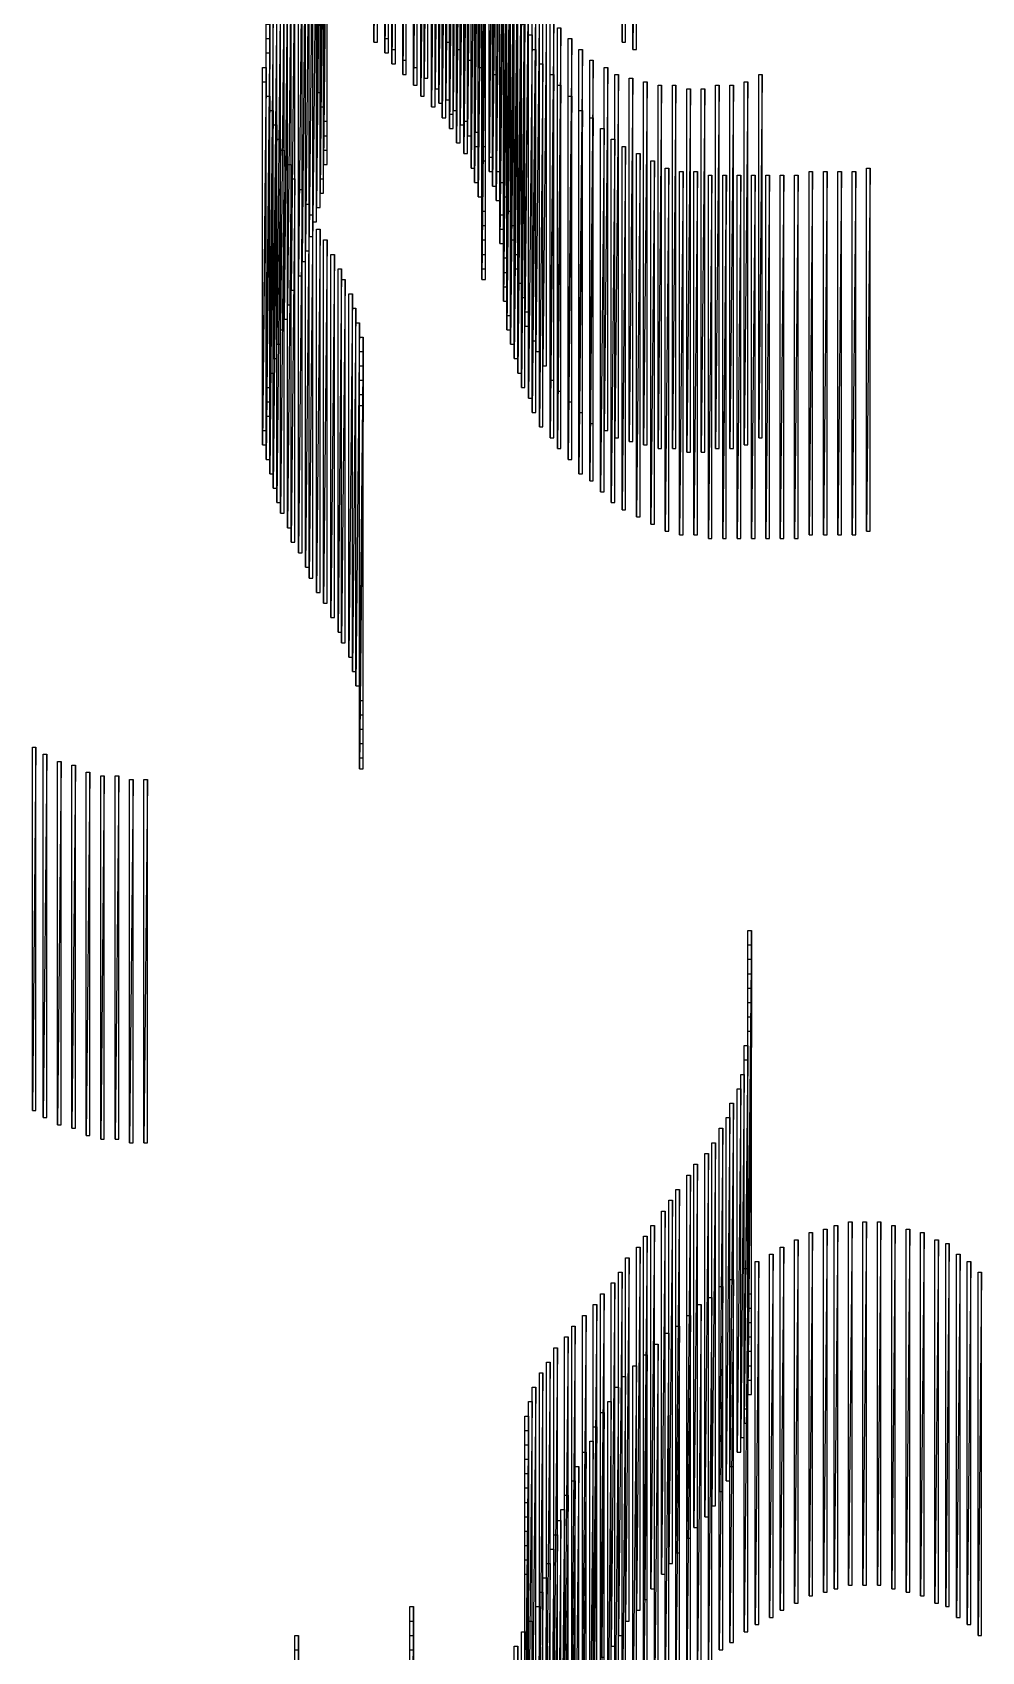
# Model space of a CAD drawing. Header units: metres. Extents: x -172 to 779, y -182 to 937.
# Drawn here: x 515 to 779, y 107.5 to 557.7 of the extents above; entities that cross this region are included whole.
import ezdxf

# ---------------------------------------------------------------- set-up
doc = ezdxf.new("R2010")
doc.units = ezdxf.units.M

msp = doc.modelspace()

# ---------------------------------------------------------------- linework, layer by layer
for points in [[(610, 555), (611, 555), (611, 656), (611.0001, 656.0001, 0.0001)], [(611, 656), (610, 555), (610, 656), (610.0001, 656.0001, 0.0001)], [(613, 556), (614, 556), (614, 657), (614.0001, 657.0001, 0.0001)], [(614, 657), (613, 556), (613, 657), (613.0001, 657.0001, 0.0001)], [(613, 552), (614, 552), (614, 653), (614.0001, 653.0001, 0.0001)], [(614, 653), (613, 552), (613, 653), (613.0001, 653.0001, 0.0001)], [(615, 553), (616, 553), (616, 654), (616.0001, 654.0001, 0.0001)], [(616, 654), (615, 553), (615, 654), (615.0001, 654.0001, 0.0001)], [(630, 555), (631, 555), (631, 656), (631.0001, 656.0001, 0.0001)], [(631, 656), (630, 555), (630, 656), (630.0001, 656.0001, 0.0001)], [(633, 553), (634, 553), (634, 654), (634.0001, 654.0001, 0.0001)], [(634, 654), (633, 553), (633, 654), (633.0001, 654.0001, 0.0001)], [(679, 555), (680, 555), (680, 656), (680.0001, 656.0001, 0.0001)], [(680, 656), (679, 555), (679, 656), (679.0001, 656.0001, 0.0001)], [(682, 553), (683, 553), (683, 654), (683.0001, 654.0001, 0.0001)], [(683, 654), (682, 553), (682, 654), (682.0001, 654.0001, 0.0001)], [(615, 549), (616, 549), (616, 650), (616.0001, 650.0001, 0.0001)], [(616, 650), (615, 549), (615, 650), (615.0001, 650.0001, 0.0001)], [(618, 550), (619, 550), (619, 651), (619.0001, 651.0001, 0.0001)], [(619, 651), (618, 550), (618, 651), (618.0001, 651.0001, 0.0001)], [(621, 548), (622, 548), (622, 649), (622.0001, 649.0001, 0.0001)], [(622, 649), (621, 548), (621, 649), (621.0001, 649.0001, 0.0001)], [(636, 550), (637, 550), (637, 651), (637.0001, 651.0001, 0.0001)], [(637, 651), (636, 550), (636, 651), (636.0001, 651.0001, 0.0001)], [(639, 548), (640, 548), (640, 649), (640.0001, 649.0001, 0.0001)], [(640, 649), (639, 548), (639, 649), (639.0001, 649.0001, 0.0001)], [(618, 546), (619, 546), (619, 647), (619.0001, 647.0001, 0.0001)], [(619, 647), (618, 546), (618, 647), (618.0001, 647.0001, 0.0001)], [(621, 543), (622, 543), (622, 644), (622.0001, 644.0001, 0.0001)], [(622, 644), (621, 543), (621, 644), (621.0001, 644.0001, 0.0001)], [(624, 545), (625, 545), (625, 646), (625.0001, 646.0001, 0.0001)], [(625, 646), (624, 545), (624, 646), (624.0001, 646.0001, 0.0001)], [(643, 546), (644, 546), (644, 647), (644.0001, 647.0001, 0.0001)], [(644, 647), (643, 546), (643, 647), (643.0001, 647.0001, 0.0001)], [(594, 541), (595, 541), (595, 642), (595.0001, 642.0001, 0.0001)], [(595, 642), (594, 541), (594, 642), (594.0001, 642.0001, 0.0001)], [(623, 540), (624, 540), (624, 641), (624.0001, 641.0001, 0.0001)], [(624, 641), (623, 540), (623, 641), (623.0001, 641.0001, 0.0001)], [(627, 542), (628, 542), (628, 643), (628.0001, 643.0001, 0.0001)], [(628, 643), (627, 542), (627, 643), (627.0001, 643.0001, 0.0001)], [(630, 539), (631, 539), (631, 640), (631.0001, 640.0001, 0.0001)], [(631, 640), (630, 539), (630, 640), (630.0001, 640.0001, 0.0001)], [(595, 537), (596, 537), (596, 638), (596.0001, 638.0001, 0.0001)], [(596, 638), (595, 537), (595, 638), (595.0001, 638.0001, 0.0001)], [(626, 537), (627, 537), (627, 638), (627.0001, 638.0001, 0.0001)], [(627, 638), (626, 537), (626, 638), (626.0001, 638.0001, 0.0001)], [(628, 538), (629, 538), (629, 639), (629.0001, 639.0001, 0.0001)], [(629, 639), (628, 538), (628, 639), (628.0001, 639.0001, 0.0001)], [(629, 534), (630, 534), (630, 635), (630.0001, 635.0001, 0.0001)], [(630, 635), (629, 534), (629, 635), (629.0001, 635.0001, 0.0001)], [(631, 535), (632, 535), (632, 636), (632.0001, 636.0001, 0.0001)], [(632, 636), (631, 535), (631, 636), (631.0001, 636.0001, 0.0001)], [(632, 536), (633, 536), (633, 637), (633.0001, 637.0001, 0.0001)], [(633, 637), (632, 536), (632, 637), (632.0001, 637.0001, 0.0001)], [(596, 533), (597, 533), (597, 634), (597.0001, 634.0001, 0.0001)], [(597, 634), (596, 533), (596, 634), (596.0001, 634.0001, 0.0001)], [(631, 531), (632, 531), (632, 632), (632.0001, 632.0001, 0.0001)], [(632, 632), (631, 531), (631, 632), (631.0001, 632.0001, 0.0001)], [(634, 532), (635, 532), (635, 633), (635.0001, 633.0001, 0.0001)], [(635, 633), (634, 532), (634, 633), (634.0001, 633.0001, 0.0001)], [(635, 533), (636, 533), (636, 634), (636.0001, 634.0001, 0.0001)], [(636, 634), (635, 533), (635, 634), (635.0001, 634.0001, 0.0001)], [(638, 530), (639, 530), (639, 631), (639.0001, 631.0001, 0.0001)], [(639, 631), (638, 530), (638, 631), (638.0001, 631.0001, 0.0001)], [(596, 529), (597, 529), (597, 630), (597.0001, 630.0001, 0.0001)], [(597, 630), (596, 529), (596, 630), (596.0001, 630.0001, 0.0001)], [(596, 525), (597, 525), (597, 626), (597.0001, 626.0001, 0.0001)], [(597, 626), (596, 525), (596, 626), (596.0001, 626.0001, 0.0001)], [(633, 527), (634, 527), (634, 628), (634.0001, 628.0001, 0.0001)], [(634, 628), (633, 527), (633, 628), (633.0001, 628.0001, 0.0001)], [(636, 529), (637, 529), (637, 630), (637.0001, 630.0001, 0.0001)], [(637, 630), (636, 529), (636, 630), (636.0001, 630.0001, 0.0001)], [(638, 526), (639, 526), (639, 627), (639.0001, 627.0001, 0.0001)], [(639, 627), (638, 526), (638, 627), (638.0001, 627.0001, 0.0001)], [(640, 526), (641, 526), (641, 627), (641.0001, 627.0001, 0.0001)], [(641, 627), (640, 526), (640, 627), (640.0001, 627.0001, 0.0001)], [(596, 521), (597, 521), (597, 622), (597.0001, 622.0001, 0.0001)], [(597, 622), (596, 521), (596, 622), (596.0001, 622.0001, 0.0001)], [(635, 524), (636, 524), (636, 625), (636.0001, 625.0001, 0.0001)], [(636, 625), (635, 524), (635, 625), (635.0001, 625.0001, 0.0001)], [(640, 522), (641, 522), (641, 623), (641.0001, 623.0001, 0.0001)], [(641, 623), (640, 522), (640, 623), (640.0001, 623.0001, 0.0001)], [(642, 523), (643, 523), (643, 624), (643.0001, 624.0001, 0.0001)], [(643, 624), (642, 523), (642, 624), (642.0001, 624.0001, 0.0001)], [(595, 517), (596, 517), (596, 618), (596.0001, 618.0001, 0.0001)], [(596, 618), (595, 517), (595, 618), (595.0001, 618.0001, 0.0001)], [(637, 520), (638, 520), (638, 621), (638.0001, 621.0001, 0.0001)], [(638, 621), (637, 520), (637, 621), (637.0001, 621.0001, 0.0001)], [(638, 516), (639, 516), (639, 617), (639.0001, 617.0001, 0.0001)], [(639, 617), (638, 516), (638, 617), (638.0001, 617.0001, 0.0001)], [(642, 519), (643, 519), (643, 620), (643.0001, 620.0001, 0.0001)], [(643, 620), (642, 519), (642, 620), (642.0001, 620.0001, 0.0001)], [(644, 519), (645, 519), (645, 620), (645.0001, 620.0001, 0.0001)], [(645, 620), (644, 519), (644, 620), (644.0001, 620.0001, 0.0001)], [(645, 516), (646, 516), (646, 617), (646.0001, 617.0001, 0.0001)], [(646, 617), (645, 516), (645, 617), (645.0001, 617.0001, 0.0001)], [(595, 513), (596, 513), (596, 614), (596.0001, 614.0001, 0.0001)], [(596, 614), (595, 513), (595, 614), (595.0001, 614.0001, 0.0001)], [(639, 512), (640, 512), (640, 613), (640.0001, 613.0001, 0.0001)], [(640, 613), (639, 512), (639, 613), (639.0001, 613.0001, 0.0001)], [(643, 515), (644, 515), (644, 616), (644.0001, 616.0001, 0.0001)], [(644, 616), (643, 515), (643, 616), (643.0001, 616.0001, 0.0001)], [(646, 512), (647, 512), (647, 613), (647.0001, 613.0001, 0.0001)], [(647, 613), (646, 512), (646, 613), (646.0001, 613.0001, 0.0001)], [(594, 509), (595, 509), (595, 610), (595.0001, 610.0001, 0.0001)], [(595, 610), (594, 509), (594, 610), (594.0001, 610.0001, 0.0001)], [(640, 508), (641, 508), (641, 609), (641.0001, 609.0001, 0.0001)], [(641, 609), (640, 508), (640, 609), (640.0001, 609.0001, 0.0001)], [(644, 511), (645, 511), (645, 612), (645.0001, 612.0001, 0.0001)], [(645, 612), (644, 511), (644, 612), (644.0001, 612.0001, 0.0001)], [(645, 507), (646, 507), (646, 608), (646.0001, 608.0001, 0.0001)], [(646, 608), (645, 507), (645, 608), (645.0001, 608.0001, 0.0001)], [(647, 508), (648, 508), (648, 609), (648.0001, 609.0001, 0.0001)], [(648, 609), (647, 508), (647, 609), (647.0001, 609.0001, 0.0001)], [(593, 505), (594, 505), (594, 606), (594.0001, 606.0001, 0.0001)], [(594, 606), (593, 505), (593, 606), (593.0001, 606.0001, 0.0001)], [(640, 504), (641, 504), (641, 605), (641.0001, 605.0001, 0.0001)], [(641, 605), (640, 504), (640, 605), (640.0001, 605.0001, 0.0001)], [(645, 503), (646, 503), (646, 604), (646.0001, 604.0001, 0.0001)], [(646, 604), (645, 503), (645, 604), (645.0001, 604.0001, 0.0001)], [(648, 504), (649, 504), (649, 605), (649.0001, 605.0001, 0.0001)], [(649, 605), (648, 504), (648, 605), (648.0001, 605.0001, 0.0001)], [(592, 501), (593, 501), (593, 602), (593.0001, 602.0001, 0.0001)], [(593, 602), (592, 501), (592, 602), (592.0001, 602.0001, 0.0001)], [(640, 500), (641, 500), (641, 601), (641.0001, 601.0001, 0.0001)], [(641, 601), (640, 500), (640, 601), (640.0001, 601.0001, 0.0001)], [(645, 499), (646, 499), (646, 600), (646.0001, 600.0001, 0.0001)], [(646, 600), (645, 499), (645, 600), (645.0001, 600.0001, 0.0001)], [(648, 500), (649, 500), (649, 601), (649.0001, 601.0001, 0.0001)], [(649, 601), (648, 500), (648, 601), (648.0001, 601.0001, 0.0001)], [(590, 494), (591, 494), (591, 595), (591.0001, 595.0001, 0.0001)], [(591, 595), (590, 494), (590, 595), (590.0001, 595.0001, 0.0001)], [(591, 497), (592, 497), (592, 598), (592.0001, 598.0001, 0.0001)], [(592, 598), (591, 497), (591, 598), (591.0001, 598.0001, 0.0001)], [(640, 496), (641, 496), (641, 597), (641.0001, 597.0001, 0.0001)], [(641, 597), (640, 496), (640, 597), (640.0001, 597.0001, 0.0001)], [(646, 495), (647, 495), (647, 596), (647.0001, 596.0001, 0.0001)], [(647, 596), (646, 495), (646, 596), (646.0001, 596.0001, 0.0001)], [(649, 496), (650, 496), (650, 597), (650.0001, 597.0001, 0.0001)], [(650, 597), (649, 496), (649, 597), (649.0001, 597.0001, 0.0001)], [(589, 490), (590, 490), (590, 591), (590.0001, 591.0001, 0.0001)], [(590, 591), (589, 490), (589, 591), (589.0001, 591.0001, 0.0001)], [(640, 492), (641, 492), (641, 593), (641.0001, 593.0001, 0.0001)], [(641, 593), (640, 492), (640, 593), (640.0001, 593.0001, 0.0001)], [(640, 489), (641, 489), (641, 590), (641.0001, 590.0001, 0.0001)], [(641, 590), (640, 489), (640, 590), (640.0001, 590.0001, 0.0001)], [(646, 491), (647, 491), (647, 592), (647.0001, 592.0001, 0.0001)], [(647, 592), (646, 491), (646, 592), (646.0001, 592.0001, 0.0001)], [(649, 492), (650, 492), (650, 593), (650.0001, 593.0001, 0.0001)], [(650, 593), (649, 492), (649, 593), (649.0001, 593.0001, 0.0001)], [(587, 486), (588, 486), (588, 587), (588.0001, 587.0001, 0.0001)], [(588, 587), (587, 486), (587, 587), (587.0001, 587.0001, 0.0001)], [(646, 487), (647, 487), (647, 588), (647.0001, 588.0001, 0.0001)], [(647, 588), (646, 487), (646, 588), (646.0001, 588.0001, 0.0001)], [(650, 488), (651, 488), (651, 589), (651.0001, 589.0001, 0.0001)], [(651, 589), (650, 488), (650, 589), (650.0001, 589.0001, 0.0001)], [(586, 482), (587, 482), (587, 583), (587.0001, 583.0001, 0.0001)], [(587, 583), (586, 482), (586, 583), (586.0001, 583.0001, 0.0001)], [(646, 483), (647, 483), (647, 584), (647.0001, 584.0001, 0.0001)], [(647, 584), (646, 483), (646, 584), (646.0001, 584.0001, 0.0001)], [(651, 484), (652, 484), (652, 585), (652.0001, 585.0001, 0.0001)], [(652, 585), (651, 484), (651, 585), (651.0001, 585.0001, 0.0001)], [(652, 480), (653, 480), (653, 581), (653.0001, 581.0001, 0.0001)], [(653, 581), (652, 480), (652, 581), (652.0001, 581.0001, 0.0001)], [(585, 478), (586, 478), (586, 579), (586.0001, 579.0001, 0.0001)], [(586, 579), (585, 478), (585, 579), (585.0001, 579.0001, 0.0001)], [(647, 479), (648, 479), (648, 580), (648.0001, 580.0001, 0.0001)], [(648, 580), (647, 479), (647, 580), (647.0001, 580.0001, 0.0001)], [(652, 476), (653, 476), (653, 577), (653.0001, 577.0001, 0.0001)], [(653, 577), (652, 476), (652, 577), (652.0001, 577.0001, 0.0001)], [(583, 471), (584, 471), (584, 572), (584.0001, 572.0001, 0.0001)], [(584, 572), (583, 471), (583, 572), (583.0001, 572.0001, 0.0001)], [(584, 475), (585, 475), (585, 576), (585.0001, 576.0001, 0.0001)], [(585, 576), (584, 475), (584, 576), (584.0001, 576.0001, 0.0001)], [(647, 475), (648, 475), (648, 576), (648.0001, 576.0001, 0.0001)], [(648, 576), (647, 475), (647, 576), (647.0001, 576.0001, 0.0001)], [(648, 471), (649, 471), (649, 572), (649.0001, 572.0001, 0.0001)], [(649, 572), (648, 471), (648, 572), (648.0001, 572.0001, 0.0001)], [(654, 472), (655, 472), (655, 573), (655.0001, 573.0001, 0.0001)], [(655, 573), (654, 472), (654, 573), (654.0001, 573.0001, 0.0001)], [(582, 467), (583, 467), (583, 568), (583.0001, 568.0001, 0.0001)], [(583, 568), (582, 467), (582, 568), (582.0001, 568.0001, 0.0001)], [(649, 467), (650, 467), (650, 568), (650.0001, 568.0001, 0.0001)], [(650, 568), (649, 467), (649, 568), (649.0001, 568.0001, 0.0001)], [(655, 469), (656, 469), (656, 570), (656.0001, 570.0001, 0.0001)], [(656, 570), (655, 469), (655, 570), (655.0001, 570.0001, 0.0001)], [(581, 463), (582, 463), (582, 564), (582.0001, 564.0001, 0.0001)], [(582, 564), (581, 463), (581, 564), (581.0001, 564.0001, 0.0001)], [(650, 463), (651, 463), (651, 564), (651.0001, 564.0001, 0.0001)], [(651, 564), (650, 463), (650, 564), (650.0001, 564.0001, 0.0001)], [(657, 465), (658, 465), (658, 566), (658.0001, 566.0001, 0.0001)], [(658, 566), (657, 465), (657, 566), (657.0001, 566.0001, 0.0001)], [(580, 459), (581, 459), (581, 560), (581.0001, 560.0001, 0.0001)], [(581, 560), (580, 459), (580, 560), (580.0001, 560.0001, 0.0001)], [(651, 459), (652, 459), (652, 560), (652.0001, 560.0001, 0.0001)], [(652, 560), (651, 459), (651, 560), (651.0001, 560.0001, 0.0001)], [(659, 461), (660, 461), (660, 562), (660.0001, 562.0001, 0.0001)], [(660, 562), (659, 461), (659, 562), (659.0001, 562.0001, 0.0001)], [(661, 458), (662, 458), (662, 559), (662.0001, 559.0001, 0.0001)], [(662, 559), (661, 458), (661, 559), (661.0001, 559.0001, 0.0001)], [(580, 455), (581, 455), (581, 556), (581.0001, 556.0001, 0.0001)], [(581, 556), (580, 455), (580, 556), (580.0001, 556.0001, 0.0001)], [(653, 456), (654, 456), (654, 557), (654.0001, 557.0001, 0.0001)], [(654, 557), (653, 456), (653, 557), (653.0001, 557.0001, 0.0001)], [(664, 455), (665, 455), (665, 556), (665.0001, 556.0001, 0.0001)], [(665, 556), (664, 455), (664, 556), (664.0001, 556.0001, 0.0001)], [(580, 451), (581, 451), (581, 552), (581.0001, 552.0001, 0.0001)], [(581, 552), (580, 451), (580, 552), (580.0001, 552.0001, 0.0001)], [(654, 452), (655, 452), (655, 553), (655.0001, 553.0001, 0.0001)], [(655, 553), (654, 452), (654, 553), (654.0001, 553.0001, 0.0001)], [(667, 452), (668, 452), (668, 553), (668.0001, 553.0001, 0.0001)], [(668, 553), (667, 452), (667, 553), (667.0001, 553.0001, 0.0001)], [(670, 449), (671, 449), (671, 550), (671.0001, 550.0001, 0.0001)], [(671, 550), (670, 449), (670, 550), (670.0001, 550.0001, 0.0001)], [(579, 447), (580, 447), (580, 548), (580.0001, 548.0001, 0.0001)], [(580, 548), (579, 447), (579, 548), (579.0001, 548.0001, 0.0001)], [(656, 448), (657, 448), (657, 549), (657.0001, 549.0001, 0.0001)], [(657, 549), (656, 448), (656, 549), (656.0001, 549.0001, 0.0001)], [(659, 445), (660, 445), (660, 546), (660.0001, 546.0001, 0.0001)], [(660, 546), (659, 445), (659, 546), (659.0001, 546.0001, 0.0001)], [(674, 447), (675, 447), (675, 548), (675.0001, 548.0001, 0.0001)], [(675, 548), (674, 447), (674, 548), (674.0001, 548.0001, 0.0001)], [(677, 445), (678, 445), (678, 546), (678.0001, 546.0001, 0.0001)], [(678, 546), (677, 445), (677, 546), (677.0001, 546.0001, 0.0001)], [(681, 444), (682, 444), (682, 545), (682.0001, 545.0001, 0.0001)], [(682, 545), (681, 444), (681, 545), (681.0001, 545.0001, 0.0001)], [(717, 445), (718, 445), (718, 546), (718.0001, 546.0001, 0.0001)], [(718, 546), (717, 445), (717, 546), (717.0001, 546.0001, 0.0001)], [(579, 443), (580, 443), (580, 544), (580.0001, 544.0001, 0.0001)], [(580, 544), (579, 443), (579, 544), (579.0001, 544.0001, 0.0001)], [(661, 442), (662, 442), (662, 543), (662.0001, 543.0001, 0.0001)], [(662, 543), (661, 442), (661, 543), (661.0001, 543.0001, 0.0001)], [(685, 443), (686, 443), (686, 544), (686.0001, 544.0001, 0.0001)], [(686, 544), (685, 443), (685, 544), (685.0001, 544.0001, 0.0001)], [(689, 442), (690, 442), (690, 543), (690.0001, 543.0001, 0.0001)], [(690, 543), (689, 442), (689, 543), (689.0001, 543.0001, 0.0001)], [(693, 442), (694, 442), (694, 543), (694.0001, 543.0001, 0.0001)], [(694, 543), (693, 442), (693, 543), (693.0001, 543.0001, 0.0001)], [(697, 441), (698, 441), (698, 542), (698.0001, 542.0001, 0.0001)], [(698, 542), (697, 441), (697, 542), (697.0001, 542.0001, 0.0001)], [(701, 441), (702, 441), (702, 542), (702.0001, 542.0001, 0.0001)], [(702, 542), (701, 441), (701, 542), (701.0001, 542.0001, 0.0001)], [(705, 442), (706, 442), (706, 543), (706.0001, 543.0001, 0.0001)], [(706, 543), (705, 442), (705, 543), (705.0001, 543.0001, 0.0001)], [(709, 442), (710, 442), (710, 543), (710.0001, 543.0001, 0.0001)], [(710, 543), (709, 442), (709, 543), (709.0001, 543.0001, 0.0001)], [(713, 443), (714, 443), (714, 544), (714.0001, 544.0001, 0.0001)], [(714, 544), (713, 443), (713, 544), (713.0001, 544.0001, 0.0001)], [(580, 439), (581, 439), (581, 540), (581.0001, 540.0001, 0.0001)], [(581, 540), (580, 439), (580, 540), (580.0001, 540.0001, 0.0001)], [(581, 435), (582, 435), (582, 536), (582.0001, 536.0001, 0.0001)], [(582, 536), (581, 435), (581, 536), (581.0001, 536.0001, 0.0001)], [(664, 439), (665, 439), (665, 540), (665.0001, 540.0001, 0.0001)], [(665, 540), (664, 439), (664, 540), (664.0001, 540.0001, 0.0001)], [(667, 435), (668, 435), (668, 536), (668.0001, 536.0001, 0.0001)], [(668, 536), (667, 435), (667, 536), (667.0001, 536.0001, 0.0001)], [(582, 431), (583, 431), (583, 532), (583.0001, 532.0001, 0.0001)], [(583, 532), (582, 431), (582, 532), (582.0001, 532.0001, 0.0001)], [(670, 433), (671, 433), (671, 534), (671.0001, 534.0001, 0.0001)], [(671, 534), (670, 433), (670, 534), (670.0001, 534.0001, 0.0001)], [(583, 427), (584, 427), (584, 528), (584.0001, 528.0001, 0.0001)], [(584, 528), (583, 427), (583, 528), (583.0001, 528.0001, 0.0001)], [(673, 430), (674, 430), (674, 531), (674.0001, 531.0001, 0.0001)], [(674, 531), (673, 430), (673, 531), (673.0001, 531.0001, 0.0001)], [(676, 427), (677, 427), (677, 528), (677.0001, 528.0001, 0.0001)], [(677, 528), (676, 427), (676, 528), (676.0001, 528.0001, 0.0001)], [(584, 424), (585, 424), (585, 525), (585.0001, 525.0001, 0.0001)], [(585, 525), (584, 424), (584, 525), (584.0001, 525.0001, 0.0001)], [(679, 425), (680, 425), (680, 526), (680.0001, 526.0001, 0.0001)], [(680, 526), (679, 425), (679, 526), (679.0001, 526.0001, 0.0001)], [(683, 423), (684, 423), (684, 524), (684.0001, 524.0001, 0.0001)], [(684, 524), (683, 423), (683, 524), (683.0001, 524.0001, 0.0001)], [(586, 420), (587, 420), (587, 521), (587.0001, 521.0001, 0.0001)], [(587, 521), (586, 420), (586, 521), (586.0001, 521.0001, 0.0001)], [(687, 421), (688, 421), (688, 522), (688.0001, 522.0001, 0.0001)], [(688, 522), (687, 421), (687, 522), (687.0001, 522.0001, 0.0001)], [(691, 419), (692, 419), (692, 520), (692.0001, 520.0001, 0.0001)], [(692, 520), (691, 419), (691, 520), (691.0001, 520.0001, 0.0001)], [(695, 418), (696, 418), (696, 519), (696.0001, 519.0001, 0.0001)], [(696, 519), (695, 418), (695, 519), (695.0001, 519.0001, 0.0001)], [(699, 418), (700, 418), (700, 519), (700.0001, 519.0001, 0.0001)], [(700, 519), (699, 418), (699, 519), (699.0001, 519.0001, 0.0001)], [(703, 417), (704, 417), (704, 518), (704.0001, 518.0001, 0.0001)], [(704, 518), (703, 417), (703, 518), (703.0001, 518.0001, 0.0001)], [(707, 417), (708, 417), (708, 518), (708.0001, 518.0001, 0.0001)], [(708, 518), (707, 417), (707, 518), (707.0001, 518.0001, 0.0001)], [(711, 417), (712, 417), (712, 518), (712.0001, 518.0001, 0.0001)], [(712, 518), (711, 417), (711, 518), (711.0001, 518.0001, 0.0001)], [(715, 417), (716, 417), (716, 518), (716.0001, 518.0001, 0.0001)], [(716, 518), (715, 417), (715, 518), (715.0001, 518.0001, 0.0001)], [(719, 417), (720, 417), (720, 518), (720.0001, 518.0001, 0.0001)], [(720, 518), (719, 417), (719, 518), (719.0001, 518.0001, 0.0001)], [(723, 417), (724, 417), (724, 518), (724.0001, 518.0001, 0.0001)], [(724, 518), (723, 417), (723, 518), (723.0001, 518.0001, 0.0001)], [(727, 417), (728, 417), (728, 518), (728.0001, 518.0001, 0.0001)], [(728, 518), (727, 417), (727, 518), (727.0001, 518.0001, 0.0001)], [(731, 418), (732, 418), (732, 519), (732.0001, 519.0001, 0.0001)], [(732, 519), (731, 418), (731, 519), (731.0001, 519.0001, 0.0001)], [(735, 418), (736, 418), (736, 519), (736.0001, 519.0001, 0.0001)], [(736, 519), (735, 418), (735, 519), (735.0001, 519.0001, 0.0001)], [(739, 418), (740, 418), (740, 519), (740.0001, 519.0001, 0.0001)], [(740, 519), (739, 418), (739, 519), (739.0001, 519.0001, 0.0001)], [(743, 418), (744, 418), (744, 519), (744.0001, 519.0001, 0.0001)], [(744, 519), (743, 418), (743, 519), (743.0001, 519.0001, 0.0001)], [(747, 419), (748, 419), (748, 520), (748.0001, 520.0001, 0.0001)], [(748, 520), (747, 419), (747, 520), (747.0001, 520.0001, 0.0001)], [(587, 416), (588, 416), (588, 517), (588.0001, 517.0001, 0.0001)], [(588, 517), (587, 416), (587, 517), (587.0001, 517.0001, 0.0001)], [(589, 413), (590, 413), (590, 514), (590.0001, 514.0001, 0.0001)], [(590, 514), (589, 413), (589, 514), (589.0001, 514.0001, 0.0001)], [(591, 409), (592, 409), (592, 510), (592.0001, 510.0001, 0.0001)], [(592, 510), (591, 409), (591, 510), (591.0001, 510.0001, 0.0001)], [(592, 406), (593, 406), (593, 507), (593.0001, 507.0001, 0.0001)], [(593, 507), (592, 406), (592, 507), (592.0001, 507.0001, 0.0001)], [(594, 402), (595, 402), (595, 503), (595.0001, 503.0001, 0.0001)], [(595, 503), (594, 402), (594, 503), (594.0001, 503.0001, 0.0001)], [(596, 399), (597, 399), (597, 500), (597.0001, 500.0001, 0.0001)], [(597, 500), (596, 399), (596, 500), (596.0001, 500.0001, 0.0001)], [(598, 395), (599, 395), (599, 496), (599.0001, 496.0001, 0.0001)], [(599, 496), (598, 395), (598, 496), (598.0001, 496.0001, 0.0001)], [(600, 391), (601, 391), (601, 492), (601.0001, 492.0001, 0.0001)], [(601, 492), (600, 391), (600, 492), (600.0001, 492.0001, 0.0001)], [(601, 388), (602, 388), (602, 489), (602.0001, 489.0001, 0.0001)], [(602, 489), (601, 388), (601, 489), (601.0001, 489.0001, 0.0001)], [(603, 384), (604, 384), (604, 485), (604.0001, 485.0001, 0.0001)], [(604, 485), (603, 384), (603, 485), (603.0001, 485.0001, 0.0001)], [(604, 380), (605, 380), (605, 481), (605.0001, 481.0001, 0.0001)], [(605, 481), (604, 380), (604, 481), (604.0001, 481.0001, 0.0001)], [(605, 376), (606, 376), (606, 477), (606.0001, 477.0001, 0.0001)], [(606, 477), (605, 376), (605, 477), (605.0001, 477.0001, 0.0001)], [(606, 372), (607, 372), (607, 473), (607.0001, 473.0001, 0.0001)], [(607, 473), (606, 372), (606, 473), (606.0001, 473.0001, 0.0001)], [(606, 368), (607, 368), (607, 469), (607.0001, 469.0001, 0.0001)], [(607, 469), (606, 368), (606, 469), (606.0001, 469.0001, 0.0001)], [(606, 364), (607, 364), (607, 465), (607.0001, 465.0001, 0.0001)], [(607, 465), (606, 364), (606, 465), (606.0001, 465.0001, 0.0001)], [(606, 360), (607, 360), (607, 461), (607.0001, 461.0001, 0.0001)], [(607, 461), (606, 360), (606, 461), (606.0001, 461.0001, 0.0001)], [(606, 356), (607, 356), (607, 457), (607.0001, 457.0001, 0.0001)], [(607, 457), (606, 356), (606, 457), (606.0001, 457.0001, 0.0001)], [(606, 353), (607, 353), (607, 454), (607.0001, 454.0001, 0.0001)], [(607, 454), (606, 353), (606, 454), (606.0001, 454.0001, 0.0001)], [(515, 258), (516, 258), (516, 359), (516.0001, 359.0001, 0.0001)], [(516, 359), (515, 258), (515, 359), (515.0001, 359.0001, 0.0001)], [(518, 256), (519, 256), (519, 357), (519.0001, 357.0001, 0.0001)], [(519, 357), (518, 256), (518, 357), (518.0001, 357.0001, 0.0001)], [(522, 254), (523, 254), (523, 355), (523.0001, 355.0001, 0.0001)], [(523, 355), (522, 254), (522, 355), (522.0001, 355.0001, 0.0001)], [(526, 253), (527, 253), (527, 354), (527.0001, 354.0001, 0.0001)], [(527, 354), (526, 253), (526, 354), (526.0001, 354.0001, 0.0001)], [(530, 251), (531, 251), (531, 352), (531.0001, 352.0001, 0.0001)], [(531, 352), (530, 251), (530, 352), (530.0001, 352.0001, 0.0001)], [(534, 250), (535, 250), (535, 351), (535.0001, 351.0001, 0.0001)], [(535, 351), (534, 250), (534, 351), (534.0001, 351.0001, 0.0001)], [(538, 250), (539, 250), (539, 351), (539.0001, 351.0001, 0.0001)], [(539, 351), (538, 250), (538, 351), (538.0001, 351.0001, 0.0001)], [(542, 249), (543, 249), (543, 350), (543.0001, 350.0001, 0.0001)], [(543, 350), (542, 249), (542, 350), (542.0001, 350.0001, 0.0001)], [(546, 249), (547, 249), (547, 350), (547.0001, 350.0001, 0.0001)], [(547, 350), (546, 249), (546, 350), (546.0001, 350.0001, 0.0001)], [(714, 207), (715, 207), (715, 308), (715.0001, 308.0001, 0.0001)], [(715, 308), (714, 207), (714, 308), (714.0001, 308.0001, 0.0001)], [(714, 203), (715, 203), (715, 304), (715.0001, 304.0001, 0.0001)], [(715, 304), (714, 203), (714, 304), (714.0001, 304.0001, 0.0001)], [(714, 199), (715, 199), (715, 300), (715.0001, 300.0001, 0.0001)], [(715, 300), (714, 199), (714, 300), (714.0001, 300.0001, 0.0001)], [(714, 195), (715, 195), (715, 296), (715.0001, 296.0001, 0.0001)], [(715, 296), (714, 195), (714, 296), (714.0001, 296.0001, 0.0001)], [(714, 191), (715, 191), (715, 292), (715.0001, 292.0001, 0.0001)], [(715, 292), (714, 191), (714, 292), (714.0001, 292.0001, 0.0001)], [(714, 187), (715, 187), (715, 288), (715.0001, 288.0001, 0.0001)], [(715, 288), (714, 187), (714, 288), (714.0001, 288.0001, 0.0001)], [(714, 183), (715, 183), (715, 284), (715.0001, 284.0001, 0.0001)], [(715, 284), (714, 183), (714, 284), (714.0001, 284.0001, 0.0001)], [(714, 179), (715, 179), (715, 280), (715.0001, 280.0001, 0.0001)], [(715, 280), (714, 179), (714, 280), (714.0001, 280.0001, 0.0001)], [(713, 175), (714, 175), (714, 276), (714.0001, 276.0001, 0.0001)], [(714, 276), (713, 175), (713, 276), (713.0001, 276.0001, 0.0001)], [(713, 171), (714, 171), (714, 272), (714.0001, 272.0001, 0.0001)], [(714, 272), (713, 171), (713, 272), (713.0001, 272.0001, 0.0001)], [(712, 167), (713, 167), (713, 268), (713.0001, 268.0001, 0.0001)], [(713, 268), (712, 167), (712, 268), (712.0001, 268.0001, 0.0001)], [(711, 163), (712, 163), (712, 264), (712.0001, 264.0001, 0.0001)], [(712, 264), (711, 163), (711, 264), (711.0001, 264.0001, 0.0001)], [(709, 159), (710, 159), (710, 260), (710.0001, 260.0001, 0.0001)], [(710, 260), (709, 159), (709, 260), (709.0001, 260.0001, 0.0001)], [(706, 152), (707, 152), (707, 253), (707.0001, 253.0001, 0.0001)], [(707, 253), (706, 152), (706, 253), (706.0001, 253.0001, 0.0001)], [(708, 155), (709, 155), (709, 256), (709.0001, 256.0001, 0.0001)], [(709, 256), (708, 155), (708, 256), (708.0001, 256.0001, 0.0001)], [(704, 148), (705, 148), (705, 249), (705.0001, 249.0001, 0.0001)], [(705, 249), (704, 148), (704, 249), (704.0001, 249.0001, 0.0001)], [(702, 145), (703, 145), (703, 246), (703.0001, 246.0001, 0.0001)], [(703, 246), (702, 145), (702, 246), (702.0001, 246.0001, 0.0001)], [(697, 139), (698, 139), (698, 240), (698.0001, 240.0001, 0.0001)], [(698, 240), (697, 139), (697, 240), (697.0001, 240.0001, 0.0001)], [(699, 142), (700, 142), (700, 243), (700.0001, 243.0001, 0.0001)], [(700, 243), (699, 142), (699, 243), (699.0001, 243.0001, 0.0001)], [(694, 135), (695, 135), (695, 236), (695.0001, 236.0001, 0.0001)], [(695, 236), (694, 135), (694, 236), (694.0001, 236.0001, 0.0001)], [(690, 129), (691, 129), (691, 230), (691.0001, 230.0001, 0.0001)], [(691, 230), (690, 129), (690, 230), (690.0001, 230.0001, 0.0001)], [(692, 132), (693, 132), (693, 233), (693.0001, 233.0001, 0.0001)], [(693, 233), (692, 132), (692, 233), (692.0001, 233.0001, 0.0001)], [(687, 125), (688, 125), (688, 226), (688.0001, 226.0001, 0.0001)], [(688, 226), (687, 125), (687, 226), (687.0001, 226.0001, 0.0001)], [(738, 125), (739, 125), (739, 226), (739.0001, 226.0001, 0.0001)], [(739, 226), (738, 125), (738, 226), (738.0001, 226.0001, 0.0001)], [(742, 126), (743, 126), (743, 227), (743.0001, 227.0001, 0.0001)], [(743, 227), (742, 126), (742, 227), (742.0001, 227.0001, 0.0001)], [(746, 126), (747, 126), (747, 227), (747.0001, 227.0001, 0.0001)], [(747, 227), (746, 126), (746, 227), (746.0001, 227.0001, 0.0001)], [(750, 126), (751, 126), (751, 227), (751.0001, 227.0001, 0.0001)], [(751, 227), (750, 126), (750, 227), (750.0001, 227.0001, 0.0001)], [(754, 125), (755, 125), (755, 226), (755.0001, 226.0001, 0.0001)], [(755, 226), (754, 125), (754, 226), (754.0001, 226.0001, 0.0001)], [(685, 122), (686, 122), (686, 223), (686.0001, 223.0001, 0.0001)], [(686, 223), (685, 122), (685, 223), (685.0001, 223.0001, 0.0001)], [(727, 121), (728, 121), (728, 222), (728.0001, 222.0001, 0.0001)], [(728, 222), (727, 121), (727, 222), (727.0001, 222.0001, 0.0001)], [(731, 123), (732, 123), (732, 224), (732.0001, 224.0001, 0.0001)], [(732, 224), (731, 123), (731, 224), (731.0001, 224.0001, 0.0001)], [(735, 124), (736, 124), (736, 225), (736.0001, 225.0001, 0.0001)], [(736, 225), (735, 124), (735, 225), (735.0001, 225.0001, 0.0001)], [(758, 124), (759, 124), (759, 225), (759.0001, 225.0001, 0.0001)], [(759, 225), (758, 124), (758, 225), (758.0001, 225.0001, 0.0001)], [(762, 123), (763, 123), (763, 224), (763.0001, 224.0001, 0.0001)], [(763, 224), (762, 123), (762, 224), (762.0001, 224.0001, 0.0001)], [(766, 121), (767, 121), (767, 222), (767.0001, 222.0001, 0.0001)], [(767, 222), (766, 121), (766, 222), (766.0001, 222.0001, 0.0001)], [(769, 120), (770, 120), (770, 221), (770.0001, 221.0001, 0.0001)], [(770, 221), (769, 120), (769, 221), (769.0001, 221.0001, 0.0001)], [(680, 116), (681, 116), (681, 217), (681.0001, 217.0001, 0.0001)], [(681, 217), (680, 116), (680, 217), (680.0001, 217.0001, 0.0001)], [(683, 119), (684, 119), (684, 220), (684.0001, 220.0001, 0.0001)], [(684, 220), (683, 119), (683, 220), (683.0001, 220.0001, 0.0001)], [(720, 117), (721, 117), (721, 218), (721.0001, 218.0001, 0.0001)], [(721, 218), (720, 117), (720, 218), (720.0001, 218.0001, 0.0001)], [(723, 119), (724, 119), (724, 220), (724.0001, 220.0001, 0.0001)], [(724, 220), (723, 119), (723, 220), (723.0001, 220.0001, 0.0001)], [(772, 117), (773, 117), (773, 218), (773.0001, 218.0001, 0.0001)], [(773, 218), (772, 117), (772, 218), (772.0001, 218.0001, 0.0001)], [(678, 112), (679, 112), (679, 213), (679.0001, 213.0001, 0.0001)], [(679, 213), (678, 112), (678, 213), (678.0001, 213.0001, 0.0001)], [(713, 113), (714, 113), (714, 214), (714.0001, 214.0001, 0.0001)], [(714, 214), (713, 113), (713, 214), (713.0001, 214.0001, 0.0001)], [(716, 115), (717, 115), (717, 216), (717.0001, 216.0001, 0.0001)], [(717, 216), (716, 115), (716, 216), (716.0001, 216.0001, 0.0001)], [(775, 115), (776, 115), (776, 216), (776.0001, 216.0001, 0.0001)], [(776, 216), (775, 115), (775, 216), (775.0001, 216.0001, 0.0001)], [(778, 112), (779, 112), (779, 213), (779.0001, 213.0001, 0.0001)], [(779, 213), (778, 112), (778, 213), (778.0001, 213.0001, 0.0001)], [(676, 109), (677, 109), (677, 210), (677.0001, 210.0001, 0.0001)], [(677, 210), (676, 109), (676, 210), (676.0001, 210.0001, 0.0001)], [(706, 108), (707, 108), (707, 209), (707.0001, 209.0001, 0.0001)], [(707, 209), (706, 108), (706, 209), (706.0001, 209.0001, 0.0001)], [(709, 110), (710, 110), (710, 211), (710.0001, 211.0001, 0.0001)], [(710, 211), (709, 110), (709, 211), (709.0001, 211.0001, 0.0001)], [(671, 103), (672, 103), (672, 204), (672.0001, 204.0001, 0.0001)], [(672, 204), (671, 103), (671, 204), (671.0001, 204.0001, 0.0001)], [(673, 106), (674, 106), (674, 207), (674.0001, 207.0001, 0.0001)], [(674, 207), (673, 106), (673, 207), (673.0001, 207.0001, 0.0001)], [(700, 103), (701, 103), (701, 204), (701.0001, 204.0001, 0.0001)], [(701, 204), (700, 103), (700, 204), (700.0001, 204.0001, 0.0001)], [(703, 105), (704, 105), (704, 206), (704.0001, 206.0001, 0.0001)], [(704, 206), (703, 105), (703, 206), (703.0001, 206.0001, 0.0001)], [(668, 100), (669, 100), (669, 201), (669.0001, 201.0001, 0.0001)], [(669, 201), (668, 100), (668, 201), (668.0001, 201.0001, 0.0001)], [(697, 100), (698, 100), (698, 201), (698.0001, 201.0001, 0.0001)], [(698, 201), (697, 100), (697, 201), (697.0001, 201.0001, 0.0001)], [(663, 94), (664, 94), (664, 195), (664.0001, 195.0001, 0.0001)], [(664, 195), (663, 94), (663, 195), (663.0001, 195.0001, 0.0001)], [(665, 97), (666, 97), (666, 198), (666.0001, 198.0001, 0.0001)], [(666, 198), (665, 97), (665, 198), (665.0001, 198.0001, 0.0001)], [(691, 95), (692, 95), (692, 196), (692.0001, 196.0001, 0.0001)], [(692, 196), (691, 95), (691, 196), (691.0001, 196.0001, 0.0001)], [(694, 97), (695, 97), (695, 198), (695.0001, 198.0001, 0.0001)], [(695, 198), (694, 97), (694, 198), (694.0001, 198.0001, 0.0001)], [(660, 91), (661, 91), (661, 192), (661.0001, 192.0001, 0.0001)], [(661, 192), (660, 91), (660, 192), (660.0001, 192.0001, 0.0001)], [(685, 89), (686, 89), (686, 190), (686.0001, 190.0001, 0.0001)], [(686, 190), (685, 89), (685, 190), (685.0001, 190.0001, 0.0001)], [(688, 92), (689, 92), (689, 193), (689.0001, 193.0001, 0.0001)], [(689, 193), (688, 92), (688, 193), (688.0001, 193.0001, 0.0001)], [(656, 84), (657, 84), (657, 185), (657.0001, 185.0001, 0.0001)], [(657, 185), (656, 84), (656, 185), (656.0001, 185.0001, 0.0001)], [(658, 87), (659, 87), (659, 188), (659.0001, 188.0001, 0.0001)], [(659, 188), (658, 87), (658, 188), (658.0001, 188.0001, 0.0001)], [(682, 86), (683, 86), (683, 187), (683.0001, 187.0001, 0.0001)], [(683, 187), (682, 86), (682, 187), (682.0001, 187.0001, 0.0001)], [(654, 80), (655, 80), (655, 181), (655.0001, 181.0001, 0.0001)], [(655, 181), (654, 80), (654, 181), (654.0001, 181.0001, 0.0001)], [(677, 80), (678, 80), (678, 181), (678.0001, 181.0001, 0.0001)], [(678, 181), (677, 80), (677, 181), (677.0001, 181.0001, 0.0001)], [(679, 83), (680, 83), (680, 184), (680.0001, 184.0001, 0.0001)], [(680, 184), (679, 83), (679, 184), (679.0001, 184.0001, 0.0001)], [(653, 76), (654, 76), (654, 177), (654.0001, 177.0001, 0.0001)], [(654, 177), (653, 76), (653, 177), (653.0001, 177.0001, 0.0001)], [(675, 76), (676, 76), (676, 177), (676.0001, 177.0001, 0.0001)], [(676, 177), (675, 76), (675, 177), (675.0001, 177.0001, 0.0001)], [(652, 72), (653, 72), (653, 173), (653.0001, 173.0001, 0.0001)], [(653, 173), (652, 72), (652, 173), (652.0001, 173.0001, 0.0001)], [(673, 73), (674, 73), (674, 174), (674.0001, 174.0001, 0.0001)], [(674, 174), (673, 73), (673, 174), (673.0001, 174.0001, 0.0001)], [(652, 68), (653, 68), (653, 169), (653.0001, 169.0001, 0.0001)], [(653, 169), (652, 68), (652, 169), (652.0001, 169.0001, 0.0001)], [(671, 69), (672, 69), (672, 170), (672.0001, 170.0001, 0.0001)], [(672, 170), (671, 69), (671, 170), (671.0001, 170.0001, 0.0001)], [(652, 64), (653, 64), (653, 165), (653.0001, 165.0001, 0.0001)], [(653, 165), (652, 64), (652, 165), (652.0001, 165.0001, 0.0001)], [(668, 62), (669, 62), (669, 163), (669.0001, 163.0001, 0.0001)], [(669, 163), (668, 62), (668, 163), (668.0001, 163.0001, 0.0001)], [(670, 65), (671, 65), (671, 166), (671.0001, 166.0001, 0.0001)], [(671, 166), (670, 65), (670, 166), (670.0001, 166.0001, 0.0001)], [(652, 60), (653, 60), (653, 161), (653.0001, 161.0001, 0.0001)], [(653, 161), (652, 60), (652, 161), (652.0001, 161.0001, 0.0001)], [(666, 58), (667, 58), (667, 159), (667.0001, 159.0001, 0.0001)], [(667, 159), (666, 58), (666, 159), (666.0001, 159.0001, 0.0001)], [(652, 56), (653, 56), (653, 157), (653.0001, 157.0001, 0.0001)], [(653, 157), (652, 56), (652, 157), (652.0001, 157.0001, 0.0001)], [(665, 54), (666, 54), (666, 155), (666.0001, 155.0001, 0.0001)], [(666, 155), (665, 54), (665, 155), (665.0001, 155.0001, 0.0001)], [(652, 52), (653, 52), (653, 153), (653.0001, 153.0001, 0.0001)], [(653, 153), (652, 52), (652, 153), (652.0001, 153.0001, 0.0001)], [(652, 48), (653, 48), (653, 149), (653.0001, 149.0001, 0.0001)], [(653, 149), (652, 48), (652, 149), (652.0001, 149.0001, 0.0001)], [(663, 50), (664, 50), (664, 151), (664.0001, 151.0001, 0.0001)], [(664, 151), (663, 50), (663, 151), (663.0001, 151.0001, 0.0001)], [(652, 44), (653, 44), (653, 145), (653.0001, 145.0001, 0.0001)], [(653, 145), (652, 44), (652, 145), (652.0001, 145.0001, 0.0001)], [(662, 46), (663, 46), (663, 147), (663.0001, 147.0001, 0.0001)], [(663, 147), (662, 46), (662, 147), (662.0001, 147.0001, 0.0001)], [(652, 40), (653, 40), (653, 141), (653.0001, 141.0001, 0.0001)], [(653, 141), (652, 40), (652, 141), (652.0001, 141.0001, 0.0001)], [(660, 39), (661, 39), (661, 140), (661.0001, 140.0001, 0.0001)], [(661, 140), (660, 39), (660, 140), (660.0001, 140.0001, 0.0001)], [(661, 43), (662, 43), (662, 144), (662.0001, 144.0001, 0.0001)], [(662, 144), (661, 43), (661, 144), (661.0001, 144.0001, 0.0001)], [(652, 36), (653, 36), (653, 137), (653.0001, 137.0001, 0.0001)], [(653, 137), (652, 36), (652, 137), (652.0001, 137.0001, 0.0001)], [(659, 35), (660, 35), (660, 136), (660.0001, 136.0001, 0.0001)], [(660, 136), (659, 35), (659, 136), (659.0001, 136.0001, 0.0001)], [(652, 32), (653, 32), (653, 133), (653.0001, 133.0001, 0.0001)], [(653, 133), (652, 32), (652, 133), (652.0001, 133.0001, 0.0001)], [(658, 31), (659, 31), (659, 132), (659.0001, 132.0001, 0.0001)], [(659, 132), (658, 31), (658, 132), (658.0001, 132.0001, 0.0001)], [(652, 28), (653, 28), (653, 129), (653.0001, 129.0001, 0.0001)], [(653, 129), (652, 28), (652, 129), (652.0001, 129.0001, 0.0001)], [(657, 27), (658, 27), (658, 128), (658.0001, 128.0001, 0.0001)], [(658, 128), (657, 27), (657, 128), (657.0001, 128.0001, 0.0001)], [(656, 23), (657, 23), (657, 124), (657.0001, 124.0001, 0.0001)], [(657, 124), (656, 23), (656, 124), (656.0001, 124.0001, 0.0001)], [(620, 19), (621, 19), (621, 120), (621.0001, 120.0001, 0.0001)], [(621, 120), (620, 19), (620, 120), (620.0001, 120.0001, 0.0001)], [(655, 19), (656, 19), (656, 120), (656.0001, 120.0001, 0.0001)], [(656, 120), (655, 19), (655, 120), (655.0001, 120.0001, 0.0001)], [(620, 15), (621, 15), (621, 116), (621.0001, 116.0001, 0.0001)], [(621, 116), (620, 15), (620, 116), (620.0001, 116.0001, 0.0001)], [(651, 12), (652, 12), (652, 113), (652.0001, 113.0001, 0.0001)], [(652, 113), (651, 12), (651, 113), (651.0001, 113.0001, 0.0001)], [(653, 15), (654, 15), (654, 116), (654.0001, 116.0001, 0.0001)], [(654, 116), (653, 15), (653, 116), (653.0001, 116.0001, 0.0001)], [(588, 11), (589, 11), (589, 112), (589.0001, 112.0001, 0.0001)], [(589, 112), (588, 11), (588, 112), (588.0001, 112.0001, 0.0001)], [(620, 11), (621, 11), (621, 112), (621.0001, 112.0001, 0.0001)], [(621, 112), (620, 11), (620, 112), (620.0001, 112.0001, 0.0001)], [(649, 8), (650, 8), (650, 109), (650.0001, 109.0001, 0.0001)], [(650, 109), (649, 8), (649, 109), (649.0001, 109.0001, 0.0001)], [(588, 7), (589, 7), (589, 108), (589.0001, 108.0001, 0.0001)], [(589, 108), (588, 7), (588, 108), (588.0001, 108.0001, 0.0001)], [(620, 7), (621, 7), (621, 108), (621.0001, 108.0001, 0.0001)], [(621, 108), (620, 7), (620, 108), (620.0001, 108.0001, 0.0001)]]:
    msp.add_3dface(points)

doc.saveas('drawing.dxf')
